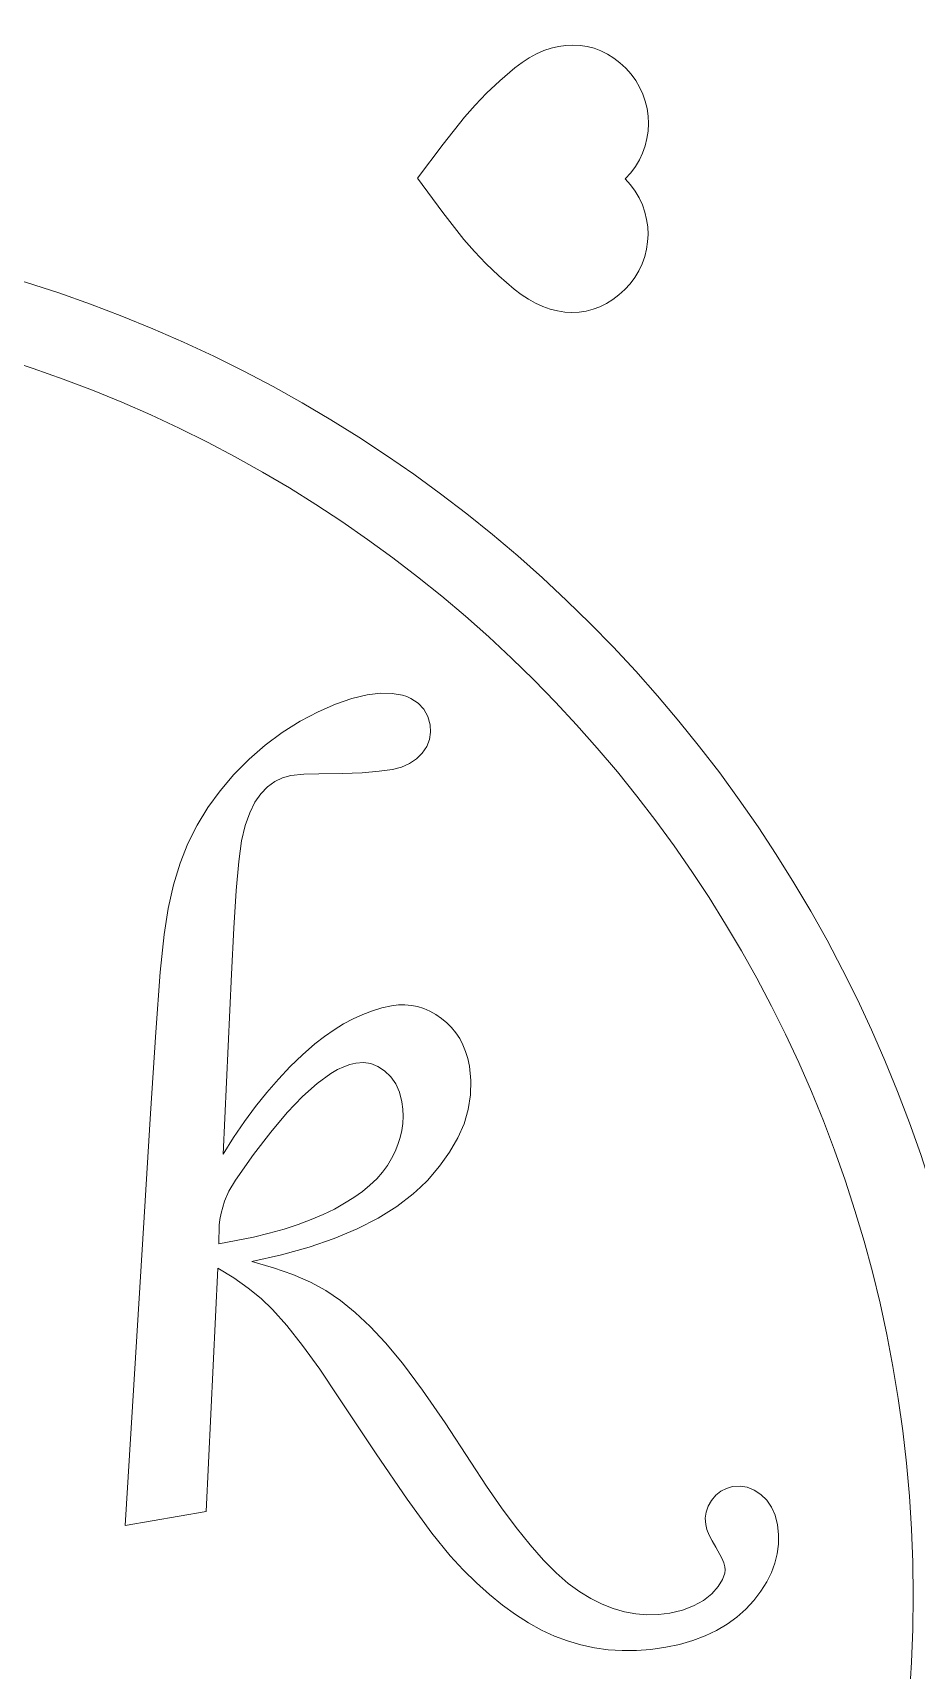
# Model space of a CAD drawing. Header units: millimetres. Extents: x -178 to 178, y -197 to 165.
# Drawn here: x 110.36 to 135.15, y 65.88 to 111.84 of the extents above; entities that cross this region are included whole.
import ezdxf

# ---------------------------------------------------------------- set-up
doc = ezdxf.new("R2010")
doc.units = ezdxf.units.MM
doc.header["$MEASUREMENT"] = 0
doc.layers.add('Calque_par_d_faut', color=7, linetype='Continuous')

msp = doc.modelspace()

# ---------------------------------------------------------------- linework, layer by layer
at = {"layer": 'Calque_par_d_faut', "color": 1, "lineweight": 9}
msp.add_open_spline([(-173.1455, 165.4772), (-174.4725, 165.4763), (-175.7447, 164.9484), (-176.6824, 164.0095), (-176.6824, 164.0095), (-177.6201, 163.0707), (-178.1464, 161.8041), (-178.1455, 160.4772), (-178.1455, 160.4772), (-178.1455, 160.4772), (-178.1455, -24.5228), (-178.1455, -24.5228), (-178.1455, -24.5228), (-178.1447, -25.8498), (-177.6168, -27.122), (-176.6779, -28.0597), (-176.6779, -28.0597), (-175.7391, -28.9974), (-174.4725, -29.5237), (-173.1455, -29.5228), (-173.1455, -29.5228), (-173.1455, -29.5228), (172.4975, -29.5228), (172.4975, -29.5228), (172.4975, -29.5228), (173.8245, -29.522), (175.0967, -28.9941), (176.0344, -28.0552), (176.0344, -28.0552), (176.9721, -27.1163), (177.4984, -25.8498), (177.4975, -24.5228), (177.4975, -24.5228), (177.4975, -24.5228), (177.4975, 71.9694), (177.4975, 71.9694), (177.4975, 71.9694), (177.4975, 71.9694), (177.4975, 79.9694), (177.4975, 79.9694), (177.4975, 79.9694), (177.4975, 79.9694), (177.4975, 160.4772), (177.4975, 160.4772), (177.4975, 160.4772), (177.4967, 161.8041), (176.9688, 163.0763), (176.0299, 164.014), (176.0299, 164.014), (175.0911, 164.9517), (173.8245, 165.478), (172.4975, 165.4772), (172.4975, 165.4772), (172.4975, 165.4772), (-173.1455, 165.4772), (-173.1455, 165.4772), (-173.1455, 165.4772), (-173.1455, 165.4772), (-173.1455, 165.4772), (-173.1455, 165.4772)], degree=3, knots=[0, 0, 0, 0, 0.0625, 0.0625, 0.0625, 0.0625, 0.125, 0.125, 0.125, 0.125, 0.1875, 0.1875, 0.1875, 0.1875, 0.25, 0.25, 0.25, 0.25, 0.3125, 0.3125, 0.3125, 0.3125, 0.375, 0.375, 0.375, 0.375, 0.4375, 0.4375, 0.4375, 0.4375, 0.5, 0.5, 0.5, 0.5, 0.5625, 0.5625, 0.5625, 0.5625, 0.625, 0.625, 0.625, 0.625, 0.6875, 0.6875, 0.6875, 0.6875, 0.75, 0.75, 0.75, 0.75, 0.8125, 0.8125, 0.8125, 0.8125, 0.875, 0.875, 0.875, 0.875, 1, 1, 1, 1], dxfattribs=at)
at = {"layer": 'Calque_par_d_faut', "color": 150, "lineweight": 9}
for points, knots in [([(159.0166, 157.1652), (159.8117, 157.1657), (160.5745, 156.8503), (161.1371, 156.2884), (161.1371, 156.2884), (161.6997, 155.7265), (162.0161, 154.9604), (162.0166, 154.1652), (162.0166, 154.1652), (162.0166, 154.1652), (162.0166, -18.2109), (162.0166, -18.2109), (162.0166, -18.2109), (162.0171, -19.006), (161.7017, -19.7688), (161.1398, -20.3314), (161.1398, -20.3314), (160.5779, -20.894), (159.8117, -21.2104), (159.0166, -21.2109), (159.0166, -21.2109), (159.0166, -21.2109), (38.413, -21.2109), (38.413, -21.2109), (38.413, -21.2109), (37.6179, -21.2114), (36.8551, -20.896), (36.2925, -20.3341), (36.2925, -20.3341), (35.7299, -19.7722), (35.4135, -19.006), (35.413, -18.2109), (35.413, -18.2109), (35.413, -18.2109), (35.413, 154.1652), (35.413, 154.1652), (35.413, 154.1652), (35.4125, 154.9604), (35.7279, 155.7231), (36.2898, 156.2857), (36.2898, 156.2857), (36.8517, 156.8484), (37.6179, 157.1647), (38.413, 157.1652), (38.413, 157.1652), (38.413, 157.1652), (159.0166, 157.1652), (159.0166, 157.1652), (159.0166, 157.1652), (159.0166, 157.1652), (159.0166, 157.1652), (159.0166, 157.1652)], [0, 0, 0, 0, 0.0714286, 0.0714286, 0.0714286, 0.0714286, 0.1428571, 0.1428571, 0.1428571, 0.1428571, 0.2142857, 0.2142857, 0.2142857, 0.2142857, 0.2857143, 0.2857143, 0.2857143, 0.2857143, 0.3571429, 0.3571429, 0.3571429, 0.3571429, 0.4285714, 0.4285714, 0.4285714, 0.4285714, 0.5, 0.5, 0.5, 0.5, 0.5714286, 0.5714286, 0.5714286, 0.5714286, 0.6428571, 0.6428571, 0.6428571, 0.6428571, 0.7142857, 0.7142857, 0.7142857, 0.7142857, 0.7857143, 0.7857143, 0.7857143, 0.7857143, 0.8571429, 0.8571429, 0.8571429, 0.8571429, 1, 1, 1, 1]), ([(126.988, 107.7392), (126.988, 107.7392), (127.1382, 107.5717), (127.1382, 107.5717), (127.1382, 107.5717), (127.1382, 107.5717), (127.2683, 107.3934), (127.2683, 107.3934), (127.2683, 107.3934), (127.2683, 107.3934), (127.3783, 107.2058), (127.3783, 107.2058), (127.3783, 107.2058), (127.3783, 107.2058), (127.4681, 107.0104), (127.4681, 107.0104), (127.4681, 107.0104), (127.4681, 107.0104), (127.5378, 106.8089), (127.5378, 106.8089), (127.5378, 106.8089), (127.5378, 106.8089), (127.5873, 106.6027), (127.5873, 106.6027), (127.5873, 106.6027), (127.5873, 106.6027), (127.6167, 106.3935), (127.6167, 106.3935), (127.6167, 106.3935), (127.6167, 106.3935), (127.626, 106.1828), (127.626, 106.1828), (127.626, 106.1828), (127.626, 106.1828), (127.6152, 105.9722), (127.6152, 105.9722), (127.6152, 105.9722), (127.6152, 105.9722), (127.5842, 105.7632), (127.5842, 105.7632), (127.5842, 105.7632), (127.5842, 105.7632), (127.5332, 105.5574), (127.5332, 105.5574), (127.5332, 105.5574), (127.5332, 105.5574), (127.462, 105.3564), (127.462, 105.3564), (127.462, 105.3564), (127.462, 105.3564), (127.3708, 105.1617), (127.3708, 105.1617), (127.3708, 105.1617), (127.3708, 105.1617), (127.2595, 104.9749), (127.2595, 104.9749), (127.2595, 104.9749), (127.2595, 104.9749), (127.1281, 104.7975), (127.1281, 104.7975), (127.1281, 104.7975), (127.1281, 104.7975), (126.9766, 104.6311), (126.9766, 104.6311), (126.9766, 104.6311), (126.9766, 104.6311), (126.8113, 104.4809), (126.8113, 104.4809), (126.8113, 104.4809), (126.8113, 104.4809), (126.6388, 104.3507), (126.6388, 104.3507), (126.6388, 104.3507), (126.6388, 104.3507), (126.4598, 104.2407), (126.4598, 104.2407), (126.4598, 104.2407), (126.4598, 104.2407), (126.2751, 104.1509), (126.2751, 104.1509), (126.2751, 104.1509), (126.2751, 104.1509), (126.0854, 104.0812), (126.0854, 104.0812), (126.0854, 104.0812), (126.0854, 104.0812), (125.8913, 104.0316), (125.8913, 104.0316), (125.8913, 104.0316), (125.8913, 104.0316), (125.6936, 104.0022), (125.6936, 104.0022), (125.6936, 104.0022), (125.6936, 104.0022), (125.493, 103.9928), (125.493, 103.9928), (125.493, 103.9928), (125.493, 103.9928), (125.2902, 104.0036), (125.2902, 104.0036), (125.2902, 104.0036), (125.2902, 104.0036), (125.086, 104.0346), (125.086, 104.0346), (125.086, 104.0346), (125.086, 104.0346), (124.8809, 104.0856), (124.8809, 104.0856), (124.8809, 104.0856), (124.8809, 104.0856), (124.6757, 104.1568), (124.6757, 104.1568), (124.6757, 104.1568), (124.6757, 104.1568), (124.4712, 104.248), (124.4712, 104.248), (124.4712, 104.248), (124.4712, 104.248), (124.268, 104.3594), (124.268, 104.3594), (124.268, 104.3594), (124.268, 104.3594), (124.0669, 104.4909), (124.0669, 104.4909), (124.0669, 104.4909), (124.0669, 104.4909), (123.8685, 104.6425), (123.8685, 104.6425), (123.8685, 104.6425), (123.8685, 104.6425), (123.4444, 105.015), (123.4444, 105.015), (123.4444, 105.015), (123.4444, 105.015), (123.0802, 105.3621), (123.0802, 105.3621), (123.0802, 105.3621), (123.0802, 105.3621), (122.7581, 105.6989), (122.7581, 105.6989), (122.7581, 105.6989), (122.7581, 105.6989), (122.4604, 106.0408), (122.4604, 106.0408), (122.4604, 106.0408), (122.4604, 106.0408), (121.8677, 106.7999), (121.8677, 106.7999), (121.8677, 106.7999), (121.8677, 106.7999), (121.1603, 107.7605), (121.1603, 107.7605), (121.1603, 107.7605), (121.1603, 107.7605), (121.8747, 108.716), (121.8747, 108.716), (121.8747, 108.716), (121.8747, 108.716), (122.473, 109.4707), (122.473, 109.4707), (122.473, 109.4707), (122.473, 109.4707), (122.7731, 109.8104), (122.7731, 109.8104), (122.7731, 109.8104), (122.7731, 109.8104), (123.0977, 110.1449), (123.0977, 110.1449), (123.0977, 110.1449), (123.0977, 110.1449), (123.4644, 110.4893), (123.4644, 110.4893), (123.4644, 110.4893), (123.4644, 110.4893), (123.8913, 110.8587), (123.8913, 110.8587), (123.8913, 110.8587), (123.8913, 110.8587), (124.0907, 111.0088), (124.0907, 111.0088), (124.0907, 111.0088), (124.0907, 111.0088), (124.2928, 111.1388), (124.2928, 111.1388), (124.2928, 111.1388), (124.2928, 111.1388), (124.4968, 111.2487), (124.4968, 111.2487), (124.4968, 111.2487), (124.4968, 111.2487), (124.702, 111.3385), (124.702, 111.3385), (124.702, 111.3385), (124.702, 111.3385), (124.9077, 111.4081), (124.9077, 111.4081), (124.9077, 111.4081), (124.9077, 111.4081), (125.1131, 111.4577), (125.1131, 111.4577), (125.1131, 111.4577), (125.1131, 111.4577), (125.3176, 111.4871), (125.3176, 111.4871), (125.3176, 111.4871), (125.3176, 111.4871), (125.5205, 111.4964), (125.5205, 111.4964), (125.5205, 111.4964), (125.5205, 111.4964), (125.721, 111.4856), (125.721, 111.4856), (125.721, 111.4856), (125.721, 111.4856), (125.9185, 111.4547), (125.9185, 111.4547), (125.9185, 111.4547), (125.9185, 111.4547), (126.1122, 111.4037), (126.1122, 111.4037), (126.1122, 111.4037), (126.1122, 111.4037), (126.3014, 111.3326), (126.3014, 111.3326), (126.3014, 111.3326), (126.3014, 111.3326), (126.4854, 111.2414), (126.4854, 111.2414), (126.4854, 111.2414), (126.4854, 111.2414), (126.6636, 111.1301), (126.6636, 111.1301), (126.6636, 111.1301), (126.6636, 111.1301), (126.8351, 110.9988), (126.8351, 110.9988), (126.8351, 110.9988), (126.8351, 110.9988), (126.9993, 110.8473), (126.9993, 110.8473), (126.9993, 110.8473), (126.9993, 110.8473), (127.1496, 110.6798), (127.1496, 110.6798), (127.1496, 110.6798), (127.1496, 110.6798), (127.2797, 110.5015), (127.2797, 110.5015), (127.2797, 110.5015), (127.2797, 110.5015), (127.3897, 110.3139), (127.3897, 110.3139), (127.3897, 110.3139), (127.3897, 110.3139), (127.4795, 110.1185), (127.4795, 110.1185), (127.4795, 110.1185), (127.4795, 110.1185), (127.5491, 109.9169), (127.5491, 109.9169), (127.5491, 109.9169), (127.5491, 109.9169), (127.5987, 109.7108), (127.5987, 109.7108), (127.5987, 109.7108), (127.5987, 109.7108), (127.6281, 109.5016), (127.6281, 109.5016), (127.6281, 109.5016), (127.6281, 109.5016), (127.6374, 109.2909), (127.6374, 109.2909), (127.6374, 109.2909), (127.6374, 109.2909), (127.6265, 109.0803), (127.6265, 109.0803), (127.6265, 109.0803), (127.6265, 109.0803), (127.5956, 108.8713), (127.5956, 108.8713), (127.5956, 108.8713), (127.5956, 108.8713), (127.5445, 108.6655), (127.5445, 108.6655), (127.5445, 108.6655), (127.5445, 108.6655), (127.4734, 108.4645), (127.4734, 108.4645), (127.4734, 108.4645), (127.4734, 108.4645), (127.3822, 108.2698), (127.3822, 108.2698), (127.3822, 108.2698), (127.3822, 108.2698), (127.2708, 108.0829), (127.2708, 108.0829), (127.2708, 108.0829), (127.2708, 108.0829), (127.1394, 107.9056), (127.1394, 107.9056), (127.1394, 107.9056), (127.1394, 107.9056), (126.988, 107.7392), (126.988, 107.7392), (126.988, 107.7392), (126.988, 107.7392), (126.988, 107.7392), (126.988, 107.7392)], [0, 0, 0, 0, 0.0128205, 0.0128205, 0.0128205, 0.0128205, 0.025641, 0.025641, 0.025641, 0.025641, 0.0384615, 0.0384615, 0.0384615, 0.0384615, 0.0512821, 0.0512821, 0.0512821, 0.0512821, 0.0641026, 0.0641026, 0.0641026, 0.0641026, 0.0769231, 0.0769231, 0.0769231, 0.0769231, 0.0897436, 0.0897436, 0.0897436, 0.0897436, 0.1025641, 0.1025641, 0.1025641, 0.1025641, 0.1153846, 0.1153846, 0.1153846, 0.1153846, 0.1282051, 0.1282051, 0.1282051, 0.1282051, 0.1410256, 0.1410256, 0.1410256, 0.1410256, 0.1538462, 0.1538462, 0.1538462, 0.1538462, 0.1666667, 0.1666667, 0.1666667, 0.1666667, 0.1794872, 0.1794872, 0.1794872, 0.1794872, 0.1923077, 0.1923077, 0.1923077, 0.1923077, 0.2051282, 0.2051282, 0.2051282, 0.2051282, 0.2179487, 0.2179487, 0.2179487, 0.2179487, 0.2307692, 0.2307692, 0.2307692, 0.2307692, 0.2435897, 0.2435897, 0.2435897, 0.2435897, 0.2564103, 0.2564103, 0.2564103, 0.2564103, 0.2692308, 0.2692308, 0.2692308, 0.2692308, 0.2820513, 0.2820513, 0.2820513, 0.2820513, 0.2948718, 0.2948718, 0.2948718, 0.2948718, 0.3076923, 0.3076923, 0.3076923, 0.3076923, 0.3205128, 0.3205128, 0.3205128, 0.3205128, 0.3333333, 0.3333333, 0.3333333, 0.3333333, 0.3461538, 0.3461538, 0.3461538, 0.3461538, 0.3589744, 0.3589744, 0.3589744, 0.3589744, 0.3717949, 0.3717949, 0.3717949, 0.3717949, 0.3846154, 0.3846154, 0.3846154, 0.3846154, 0.3974359, 0.3974359, 0.3974359, 0.3974359, 0.4102564, 0.4102564, 0.4102564, 0.4102564, 0.4230769, 0.4230769, 0.4230769, 0.4230769, 0.4358974, 0.4358974, 0.4358974, 0.4358974, 0.4487179, 0.4487179, 0.4487179, 0.4487179, 0.4615385, 0.4615385, 0.4615385, 0.4615385, 0.474359, 0.474359, 0.474359, 0.474359, 0.4871795, 0.4871795, 0.4871795, 0.4871795, 0.5, 0.5, 0.5, 0.5, 0.5128205, 0.5128205, 0.5128205, 0.5128205, 0.525641, 0.525641, 0.525641, 0.525641, 0.5384615, 0.5384615, 0.5384615, 0.5384615, 0.5512821, 0.5512821, 0.5512821, 0.5512821, 0.5641026, 0.5641026, 0.5641026, 0.5641026, 0.5769231, 0.5769231, 0.5769231, 0.5769231, 0.5897436, 0.5897436, 0.5897436, 0.5897436, 0.6025641, 0.6025641, 0.6025641, 0.6025641, 0.6153846, 0.6153846, 0.6153846, 0.6153846, 0.6282051, 0.6282051, 0.6282051, 0.6282051, 0.6410256, 0.6410256, 0.6410256, 0.6410256, 0.6538462, 0.6538462, 0.6538462, 0.6538462, 0.6666667, 0.6666667, 0.6666667, 0.6666667, 0.6794872, 0.6794872, 0.6794872, 0.6794872, 0.6923077, 0.6923077, 0.6923077, 0.6923077, 0.7051282, 0.7051282, 0.7051282, 0.7051282, 0.7179487, 0.7179487, 0.7179487, 0.7179487, 0.7307692, 0.7307692, 0.7307692, 0.7307692, 0.7435897, 0.7435897, 0.7435897, 0.7435897, 0.7564103, 0.7564103, 0.7564103, 0.7564103, 0.7692308, 0.7692308, 0.7692308, 0.7692308, 0.7820513, 0.7820513, 0.7820513, 0.7820513, 0.7948718, 0.7948718, 0.7948718, 0.7948718, 0.8076923, 0.8076923, 0.8076923, 0.8076923, 0.8205128, 0.8205128, 0.8205128, 0.8205128, 0.8333333, 0.8333333, 0.8333333, 0.8333333, 0.8461538, 0.8461538, 0.8461538, 0.8461538, 0.8589744, 0.8589744, 0.8589744, 0.8589744, 0.8717949, 0.8717949, 0.8717949, 0.8717949, 0.8846154, 0.8846154, 0.8846154, 0.8846154, 0.8974359, 0.8974359, 0.8974359, 0.8974359, 0.9102564, 0.9102564, 0.9102564, 0.9102564, 0.9230769, 0.9230769, 0.9230769, 0.9230769, 0.9358974, 0.9358974, 0.9358974, 0.9358974, 0.9487179, 0.9487179, 0.9487179, 0.9487179, 0.9615385, 0.9615385, 0.9615385, 0.9615385, 0.974359, 0.974359, 0.974359, 0.974359, 1, 1, 1, 1]), ([(137.3051, 67.9772), (137.3051, 89.29), (120.0277, 106.5674), (98.715, 106.5674), (98.715, 106.5674), (77.4022, 106.5674), (60.1247, 89.2901), (60.1247, 67.9773), (60.1247, 67.9773), (60.1246, 46.6645), (77.402, 29.387), (98.7148, 29.3869), (98.7148, 29.3869), (120.0275, 29.3868), (137.305, 46.6642), (137.3051, 67.977), (137.3051, 67.9771), (137.3051, 67.9771), (137.3051, 67.9772)], [0, 0, 0, 0, 0.2, 0.2, 0.2, 0.2, 0.4, 0.4, 0.4, 0.4, 0.6, 0.6, 0.6, 0.6, 1, 1, 1, 1.0002, 1.0002, 1.0002, 1.0002]), ([(135.0663, 67.9772), (135.0663, 88.0535), (118.7912, 104.3286), (98.7149, 104.3286), (98.7149, 104.3286), (78.6385, 104.3287), (62.3634, 88.0536), (62.3634, 67.9773), (62.3634, 67.9773), (62.3633, 47.9009), (78.6383, 31.6258), (98.7147, 31.6257), (98.7147, 31.6257), (118.791, 31.6256), (135.0662, 47.9006), (135.0663, 67.977), (135.0663, 67.9771), (135.0663, 67.9771), (135.0663, 67.9772)], [0, 0, 0, 0, 0.2, 0.2, 0.2, 0.2, 0.4, 0.4, 0.4, 0.4, 0.6, 0.6, 0.6, 0.6, 1, 1, 1, 1.0002, 1.0002, 1.0002, 1.0002]), ([(115.2287, 70.3417), (115.2287, 70.3417), (112.9581, 69.9426), (112.9581, 69.9426), (112.9581, 69.9426), (112.9581, 69.9426), (113.4947, 78.5989), (113.4947, 78.5989), (113.4947, 78.5989), (113.4947, 78.5989), (113.6654, 81.5048), (113.6654, 81.5048), (113.6654, 81.5048), (113.6654, 81.5048), (113.8145, 83.7962), (113.8145, 83.7962), (113.8145, 83.7962), (113.8145, 83.7962), (113.942, 85.473), (113.942, 85.473), (113.942, 85.473), (113.942, 85.473), (114.0479, 86.5354), (114.0479, 86.5354), (114.0479, 86.5354), (114.0479, 86.5354), (114.1666, 87.2622), (114.1666, 87.2622), (114.1666, 87.2622), (114.1666, 87.2622), (114.3173, 87.9299), (114.3173, 87.9299), (114.3173, 87.9299), (114.3173, 87.9299), (114.5, 88.5383), (114.5, 88.5383), (114.5, 88.5383), (114.5, 88.5383), (114.7148, 89.0876), (114.7148, 89.0876), (114.7148, 89.0876), (114.7148, 89.0876), (114.9743, 89.5996), (114.9743, 89.5996), (114.9743, 89.5996), (114.9743, 89.5996), (115.2763, 90.0936), (115.2763, 90.0936), (115.2763, 90.0936), (115.2763, 90.0936), (115.6208, 90.5694), (115.6208, 90.5694), (115.6208, 90.5694), (115.6208, 90.5694), (116.0077, 91.0272), (116.0077, 91.0272), (116.0077, 91.0272), (116.0077, 91.0272), (116.4357, 91.4579), (116.4357, 91.4579), (116.4357, 91.4579), (116.4357, 91.4579), (116.8882, 91.8497), (116.8882, 91.8497), (116.8882, 91.8497), (116.8882, 91.8497), (117.3653, 92.2025), (117.3653, 92.2025), (117.3653, 92.2025), (117.3653, 92.2025), (117.8668, 92.5165), (117.8668, 92.5165), (117.8668, 92.5165), (117.8668, 92.5165), (118.3754, 92.7846), (118.3754, 92.7846), (118.3754, 92.7846), (118.3754, 92.7846), (118.8585, 92.9971), (118.8585, 92.9971), (118.8585, 92.9971), (118.8585, 92.9971), (119.3159, 93.1541), (119.3159, 93.1541), (119.3159, 93.1541), (119.3159, 93.1541), (119.7478, 93.2556), (119.7478, 93.2556), (119.7478, 93.2556), (119.7478, 93.2556), (120.1216, 93.3016), (120.1216, 93.3016), (120.1216, 93.3016), (120.1216, 93.3016), (120.4508, 93.3006), (120.4508, 93.3006), (120.4508, 93.3006), (120.4508, 93.3006), (120.7351, 93.2523), (120.7351, 93.2523), (120.7351, 93.2523), (120.7351, 93.2523), (120.8605, 93.2106), (120.8605, 93.2106), (120.8605, 93.2106), (120.8605, 93.2106), (120.9748, 93.157), (120.9748, 93.157), (120.9748, 93.157), (120.9748, 93.157), (121.1771, 93.0227), (121.1771, 93.0227), (121.1771, 93.0227), (121.1771, 93.0227), (121.3342, 92.8549), (121.3342, 92.8549), (121.3342, 92.8549), (121.3342, 92.8549), (121.4462, 92.6537), (121.4462, 92.6537), (121.4462, 92.6537), (121.4462, 92.6537), (121.5129, 92.419), (121.5129, 92.419), (121.5129, 92.419), (121.5129, 92.419), (121.5272, 92.2094), (121.5272, 92.2094), (121.5272, 92.2094), (121.5272, 92.2094), (121.495, 92.0073), (121.495, 92.0073), (121.495, 92.0073), (121.495, 92.0073), (121.4162, 91.8128), (121.4162, 91.8128), (121.4162, 91.8128), (121.4162, 91.8128), (121.291, 91.6259), (121.291, 91.6259), (121.291, 91.6259), (121.291, 91.6259), (121.1278, 91.4597), (121.1278, 91.4597), (121.1278, 91.4597), (121.1278, 91.4597), (120.935, 91.3277), (120.935, 91.3277), (120.935, 91.3277), (120.935, 91.3277), (120.7126, 91.2297), (120.7126, 91.2297), (120.7126, 91.2297), (120.7126, 91.2297), (120.4607, 91.1657), (120.4607, 91.1657), (120.4607, 91.1657), (120.4607, 91.1657), (120.0801, 91.1136), (120.0801, 91.1136), (120.0801, 91.1136), (120.0801, 91.1136), (119.6087, 91.0749), (119.6087, 91.0749), (119.6087, 91.0749), (119.6087, 91.0749), (119.0466, 91.0498), (119.0466, 91.0498), (119.0466, 91.0498), (119.0466, 91.0498), (118.3937, 91.0381), (118.3937, 91.0381), (118.3937, 91.0381), (118.3937, 91.0381), (117.9664, 91.0337), (117.9664, 91.0337), (117.9664, 91.0337), (117.9664, 91.0337), (117.6004, 90.993), (117.6004, 90.993), (117.6004, 90.993), (117.6004, 90.993), (117.3709, 90.93), (117.3709, 90.93), (117.3709, 90.93), (117.3709, 90.93), (117.1548, 90.8243), (117.1548, 90.8243), (117.1548, 90.8243), (117.1548, 90.8243), (116.9522, 90.6758), (116.9522, 90.6758), (116.9522, 90.6758), (116.9522, 90.6758), (116.7629, 90.4844), (116.7629, 90.4844), (116.7629, 90.4844), (116.7629, 90.4844), (116.5971, 90.2491), (116.5971, 90.2491), (116.5971, 90.2491), (116.5971, 90.2491), (116.4522, 89.9507), (116.4522, 89.9507), (116.4522, 89.9507), (116.4522, 89.9507), (116.3282, 89.5892), (116.3282, 89.5892), (116.3282, 89.5892), (116.3282, 89.5892), (116.2251, 89.1645), (116.2251, 89.1645), (116.2251, 89.1645), (116.2251, 89.1645), (116.1445, 88.5838), (116.1445, 88.5838), (116.1445, 88.5838), (116.1445, 88.5838), (116.0702, 87.7666), (116.0702, 87.7666), (116.0702, 87.7666), (116.0702, 87.7666), (116.0021, 86.7129), (116.0021, 86.7129), (116.0021, 86.7129), (116.0021, 86.7129), (115.9402, 85.4226), (115.9402, 85.4226), (115.9402, 85.4226), (115.9402, 85.4226), (115.7061, 80.3715), (115.7061, 80.3715), (115.7061, 80.3715), (115.7061, 80.3715), (115.9997, 80.8384), (115.9997, 80.8384), (115.9997, 80.8384), (115.9997, 80.8384), (116.3016, 81.2824), (116.3016, 81.2824), (116.3016, 81.2824), (116.3016, 81.2824), (116.6116, 81.7033), (116.6116, 81.7033), (116.6116, 81.7033), (116.6116, 81.7033), (116.9296, 82.1012), (116.9296, 82.1012), (116.9296, 82.1012), (116.9296, 82.1012), (117.2555, 82.4761), (117.2555, 82.4761), (117.2555, 82.4761), (117.2555, 82.4761), (117.5893, 82.8277), (117.5893, 82.8277), (117.5893, 82.8277), (117.5893, 82.8277), (117.9308, 83.1563), (117.9308, 83.1563), (117.9308, 83.1563), (117.9308, 83.1563), (118.28, 83.4616), (118.28, 83.4616), (118.28, 83.4616), (118.28, 83.4616), (118.5478, 83.6707), (118.5478, 83.6707), (118.5478, 83.6707), (118.5478, 83.6707), (118.8161, 83.8583), (118.8161, 83.8583), (118.8161, 83.8583), (118.8161, 83.8583), (119.0846, 84.0243), (119.0846, 84.0243), (119.0846, 84.0243), (119.0846, 84.0243), (119.3536, 84.1688), (119.3536, 84.1688), (119.3536, 84.1688), (119.3536, 84.1688), (119.6228, 84.2917), (119.6228, 84.2917), (119.6228, 84.2917), (119.6228, 84.2917), (119.8925, 84.3931), (119.8925, 84.3931), (119.8925, 84.3931), (119.8925, 84.3931), (120.1624, 84.4729), (120.1624, 84.4729), (120.1624, 84.4729), (120.1624, 84.4729), (120.4328, 84.5312), (120.4328, 84.5312), (120.4328, 84.5312), (120.4328, 84.5312), (120.6213, 84.555), (120.6213, 84.555), (120.6213, 84.555), (120.6213, 84.555), (120.8058, 84.5595), (120.8058, 84.5595), (120.8058, 84.5595), (120.8058, 84.5595), (120.9864, 84.5446), (120.9864, 84.5446), (120.9864, 84.5446), (120.9864, 84.5446), (121.163, 84.5103), (121.163, 84.5103), (121.163, 84.5103), (121.163, 84.5103), (121.3357, 84.4567), (121.3357, 84.4567), (121.3357, 84.4567), (121.3357, 84.4567), (121.5044, 84.3838), (121.5044, 84.3838), (121.5044, 84.3838), (121.5044, 84.3838), (121.6691, 84.2915), (121.6691, 84.2915), (121.6691, 84.2915), (121.6691, 84.2915), (121.8299, 84.1798), (121.8299, 84.1798), (121.8299, 84.1798), (121.8299, 84.1798), (121.9805, 84.0561), (121.9805, 84.0561), (121.9805, 84.0561), (121.9805, 84.0561), (122.1161, 83.9198), (122.1161, 83.9198), (122.1161, 83.9198), (122.1161, 83.9198), (122.2368, 83.7712), (122.2368, 83.7712), (122.2368, 83.7712), (122.2368, 83.7712), (122.3424, 83.6101), (122.3424, 83.6101), (122.3424, 83.6101), (122.3424, 83.6101), (122.433, 83.4365), (122.433, 83.4365), (122.433, 83.4365), (122.433, 83.4365), (122.5087, 83.2505), (122.5087, 83.2505), (122.5087, 83.2505), (122.5087, 83.2505), (122.5693, 83.052), (122.5693, 83.052), (122.5693, 83.052), (122.5693, 83.052), (122.615, 82.8411), (122.615, 82.8411), (122.615, 82.8411), (122.615, 82.8411), (122.6593, 82.4342), (122.6593, 82.4342), (122.6593, 82.4342), (122.6593, 82.4342), (122.6487, 82.0291), (122.6487, 82.0291), (122.6487, 82.0291), (122.6487, 82.0291), (122.5834, 81.6256), (122.5834, 81.6256), (122.5834, 81.6256), (122.5834, 81.6256), (122.4633, 81.2238), (122.4633, 81.2238), (122.4633, 81.2238), (122.4633, 81.2238), (122.2884, 80.8236), (122.2884, 80.8236), (122.2884, 80.8236), (122.2884, 80.8236), (122.0587, 80.4251), (122.0587, 80.4251), (122.0587, 80.4251), (122.0587, 80.4251), (121.7743, 80.0282), (121.7743, 80.0282), (121.7743, 80.0282), (121.7743, 80.0282), (121.435, 79.6331), (121.435, 79.6331), (121.435, 79.6331), (121.435, 79.6331), (121.2439, 79.4393), (121.2439, 79.4393), (121.2439, 79.4393), (121.2439, 79.4393), (121.0372, 79.2524), (121.0372, 79.2524), (121.0372, 79.2524), (121.0372, 79.2524), (120.5772, 78.8991), (120.5772, 78.8991), (120.5772, 78.8991), (120.5772, 78.8991), (120.055, 78.5731), (120.055, 78.5731), (120.055, 78.5731), (120.055, 78.5731), (119.4705, 78.2745), (119.4705, 78.2745), (119.4705, 78.2745), (119.4705, 78.2745), (118.8237, 78.0032), (118.8237, 78.0032), (118.8237, 78.0032), (118.8237, 78.0032), (118.1147, 77.7593), (118.1147, 77.7593), (118.1147, 77.7593), (118.1147, 77.7593), (117.3435, 77.5428), (117.3435, 77.5428), (117.3435, 77.5428), (117.3435, 77.5428), (116.51, 77.3536), (116.51, 77.3536), (116.51, 77.3536), (116.51, 77.3536), (117.1149, 77.1801), (117.1149, 77.1801), (117.1149, 77.1801), (117.1149, 77.1801), (117.6624, 76.9866), (117.6624, 76.9866), (117.6624, 76.9866), (117.6624, 76.9866), (118.1525, 76.7733), (118.1525, 76.7733), (118.1525, 76.7733), (118.1525, 76.7733), (118.5853, 76.5401), (118.5853, 76.5401), (118.5853, 76.5401), (118.5853, 76.5401), (118.9938, 76.2604), (118.9938, 76.2604), (118.9938, 76.2604), (118.9938, 76.2604), (119.4085, 75.9228), (119.4085, 75.9228), (119.4085, 75.9228), (119.4085, 75.9228), (119.8295, 75.5275), (119.8295, 75.5275), (119.8295, 75.5275), (119.8295, 75.5275), (120.2568, 75.0743), (120.2568, 75.0743), (120.2568, 75.0743), (120.2568, 75.0743), (120.7359, 74.4987), (120.7359, 74.4987), (120.7359, 74.4987), (120.7359, 74.4987), (121.2949, 73.7486), (121.2949, 73.7486), (121.2949, 73.7486), (121.2949, 73.7486), (121.9336, 72.824), (121.9336, 72.824), (121.9336, 72.824), (121.9336, 72.824), (122.6521, 71.7249), (122.6521, 71.7249), (122.6521, 71.7249), (122.6521, 71.7249), (123.0937, 71.0499), (123.0937, 71.0499), (123.0937, 71.0499), (123.0937, 71.0499), (123.5185, 70.4378), (123.5185, 70.4378), (123.5185, 70.4378), (123.5185, 70.4378), (123.9263, 69.8884), (123.9263, 69.8884), (123.9263, 69.8884), (123.9263, 69.8884), (124.3172, 69.4019), (124.3172, 69.4019), (124.3172, 69.4019), (124.3172, 69.4019), (124.6911, 68.9781), (124.6911, 68.9781), (124.6911, 68.9781), (124.6911, 68.9781), (125.0481, 68.6172), (125.0481, 68.6172), (125.0481, 68.6172), (125.0481, 68.6172), (125.3882, 68.3191), (125.3882, 68.3191), (125.3882, 68.3191), (125.3882, 68.3191), (125.7114, 68.0837), (125.7114, 68.0837), (125.7114, 68.0837), (125.7114, 68.0837), (126.0228, 67.8955), (126.0228, 67.8955), (126.0228, 67.8955), (126.0228, 67.8955), (126.3354, 67.7398), (126.3354, 67.7398), (126.3354, 67.7398), (126.3354, 67.7398), (126.6491, 67.6167), (126.6491, 67.6167), (126.6491, 67.6167), (126.6491, 67.6167), (126.964, 67.5263), (126.964, 67.5263), (126.964, 67.5263), (126.964, 67.5263), (127.28, 67.4684), (127.28, 67.4684), (127.28, 67.4684), (127.28, 67.4684), (127.5972, 67.4431), (127.5972, 67.4431), (127.5972, 67.4431), (127.5972, 67.4431), (127.9155, 67.4505), (127.9155, 67.4505), (127.9155, 67.4505), (127.9155, 67.4505), (128.235, 67.4904), (128.235, 67.4904), (128.235, 67.4904), (128.235, 67.4904), (128.5886, 67.5732), (128.5886, 67.5732), (128.5886, 67.5732), (128.5886, 67.5732), (128.9029, 67.6903), (128.9029, 67.6903), (128.9029, 67.6903), (128.9029, 67.6903), (129.1777, 67.8417), (129.1777, 67.8417), (129.1777, 67.8417), (129.1777, 67.8417), (129.4131, 68.0274), (129.4131, 68.0274), (129.4131, 68.0274), (129.4131, 68.0274), (129.597, 68.2325), (129.597, 68.2325), (129.597, 68.2325), (129.597, 68.2325), (129.7199, 68.4269), (129.7199, 68.4269), (129.7199, 68.4269), (129.7199, 68.4269), (129.7819, 68.6106), (129.7819, 68.6106), (129.7819, 68.6106), (129.7819, 68.6106), (129.79, 68.6985), (129.79, 68.6985), (129.79, 68.6985), (129.79, 68.6985), (129.7829, 68.7836), (129.7829, 68.7836), (129.7829, 68.7836), (129.7829, 68.7836), (129.753, 68.8981), (129.753, 68.8981), (129.753, 68.8981), (129.753, 68.8981), (129.7006, 69.0284), (129.7006, 69.0284), (129.7006, 69.0284), (129.7006, 69.0284), (129.5287, 69.3359), (129.5287, 69.3359), (129.5287, 69.3359), (129.5287, 69.3359), (129.4219, 69.5135), (129.4219, 69.5135), (129.4219, 69.5135), (129.4219, 69.5135), (129.3387, 69.6796), (129.3387, 69.6796), (129.3387, 69.6796), (129.3387, 69.6796), (129.2792, 69.8341), (129.2792, 69.8341), (129.2792, 69.8341), (129.2792, 69.8341), (129.2433, 69.977), (129.2433, 69.977), (129.2433, 69.977), (129.2433, 69.977), (129.2304, 70.1505), (129.2304, 70.1505), (129.2304, 70.1505), (129.2304, 70.1505), (129.2536, 70.3205), (129.2536, 70.3205), (129.2536, 70.3205), (129.2536, 70.3205), (129.3127, 70.487), (129.3127, 70.487), (129.3127, 70.487), (129.3127, 70.487), (129.4078, 70.65), (129.4078, 70.65), (129.4078, 70.65), (129.4078, 70.65), (129.5295, 70.7951), (129.5295, 70.7951), (129.5295, 70.7951), (129.5295, 70.7951), (129.6688, 70.908), (129.6688, 70.908), (129.6688, 70.908), (129.6688, 70.908), (129.8254, 70.9885), (129.8254, 70.9885), (129.8254, 70.9885), (129.8254, 70.9885), (129.9996, 71.0368), (129.9996, 71.0368), (129.9996, 71.0368), (129.9996, 71.0368), (130.2092, 71.0511), (130.2092, 71.0511), (130.2092, 71.0511), (130.2092, 71.0511), (130.4112, 71.0188), (130.4112, 71.0188), (130.4112, 71.0188), (130.4112, 71.0188), (130.6057, 70.9401), (130.6057, 70.9401), (130.6057, 70.9401), (130.6057, 70.9401), (130.7927, 70.8149), (130.7927, 70.8149), (130.7927, 70.8149), (130.7927, 70.8149), (130.958, 70.6564), (130.958, 70.6564), (130.958, 70.6564), (130.958, 70.6564), (131.0902, 70.4626), (131.0902, 70.4626), (131.0902, 70.4626), (131.0902, 70.4626), (131.1894, 70.2336), (131.1894, 70.2336), (131.1894, 70.2336), (131.1894, 70.2336), (131.2555, 69.9693), (131.2555, 69.9693), (131.2555, 69.9693), (131.2555, 69.9693), (131.2873, 69.6961), (131.2873, 69.6961), (131.2873, 69.6961), (131.2873, 69.6961), (131.2864, 69.4249), (131.2864, 69.4249), (131.2864, 69.4249), (131.2864, 69.4249), (131.2526, 69.1558), (131.2526, 69.1558), (131.2526, 69.1558), (131.2526, 69.1558), (131.1862, 68.8889), (131.1862, 68.8889), (131.1862, 68.8889), (131.1862, 68.8889), (131.0869, 68.624), (131.0869, 68.624), (131.0869, 68.624), (131.0869, 68.624), (130.9549, 68.3612), (130.9549, 68.3612), (130.9549, 68.3612), (130.9549, 68.3612), (130.7901, 68.1005), (130.7901, 68.1005), (130.7901, 68.1005), (130.7901, 68.1005), (130.5925, 67.8419), (130.5925, 67.8419), (130.5925, 67.8419), (130.5925, 67.8419), (130.3667, 67.596), (130.3667, 67.596), (130.3667, 67.596), (130.3667, 67.596), (130.1171, 67.3735), (130.1171, 67.3735), (130.1171, 67.3735), (130.1171, 67.3735), (129.8439, 67.1742), (129.8439, 67.1742), (129.8439, 67.1742), (129.8439, 67.1742), (129.5468, 66.9983), (129.5468, 66.9983), (129.5468, 66.9983), (129.5468, 66.9983), (129.2261, 66.8457), (129.2261, 66.8457), (129.2261, 66.8457), (129.2261, 66.8457), (128.8816, 66.7164), (128.8816, 66.7164), (128.8816, 66.7164), (128.8816, 66.7164), (128.5133, 66.6105), (128.5133, 66.6105), (128.5133, 66.6105), (128.5133, 66.6105), (128.1214, 66.5279), (128.1214, 66.5279), (128.1214, 66.5279), (128.1214, 66.5279), (127.7093, 66.4689), (127.7093, 66.4689), (127.7093, 66.4689), (127.7093, 66.4689), (127.3035, 66.4381), (127.3035, 66.4381), (127.3035, 66.4381), (127.3035, 66.4381), (126.9041, 66.4354), (126.9041, 66.4354), (126.9041, 66.4354), (126.9041, 66.4354), (126.5111, 66.4609), (126.5111, 66.4609), (126.5111, 66.4609), (126.5111, 66.4609), (126.1244, 66.5144), (126.1244, 66.5144), (126.1244, 66.5144), (126.1244, 66.5144), (125.744, 66.5961), (125.744, 66.5961), (125.744, 66.5961), (125.744, 66.5961), (125.37, 66.7058), (125.37, 66.7058), (125.37, 66.7058), (125.37, 66.7058), (125.0024, 66.8437), (125.0024, 66.8437), (125.0024, 66.8437), (125.0024, 66.8437), (124.6378, 67.0119), (124.6378, 67.0119), (124.6378, 67.0119), (124.6378, 67.0119), (124.2729, 67.2124), (124.2729, 67.2124), (124.2729, 67.2124), (124.2729, 67.2124), (123.9077, 67.4452), (123.9077, 67.4452), (123.9077, 67.4452), (123.9077, 67.4452), (123.5422, 67.7104), (123.5422, 67.7104), (123.5422, 67.7104), (123.5422, 67.7104), (123.1765, 68.0079), (123.1765, 68.0079), (123.1765, 68.0079), (123.1765, 68.0079), (122.8104, 68.3378), (122.8104, 68.3378), (122.8104, 68.3378), (122.8104, 68.3378), (122.4441, 68.7), (122.4441, 68.7), (122.4441, 68.7), (122.4441, 68.7), (122.0775, 69.0946), (122.0775, 69.0946), (122.0775, 69.0946), (122.0775, 69.0946), (121.5652, 69.7302), (121.5652, 69.7302), (121.5652, 69.7302), (121.5652, 69.7302), (120.871, 70.6853), (120.871, 70.6853), (120.871, 70.6853), (120.871, 70.6853), (119.9951, 71.96), (119.9951, 71.96), (119.9951, 71.96), (119.9951, 71.96), (118.9372, 73.5542), (118.9372, 73.5542), (118.9372, 73.5542), (118.9372, 73.5542), (118.4176, 74.3318), (118.4176, 74.3318), (118.4176, 74.3318), (118.4176, 74.3318), (117.9368, 75.0004), (117.9368, 75.0004), (117.9368, 75.0004), (117.9368, 75.0004), (117.4948, 75.56), (117.4948, 75.56), (117.4948, 75.56), (117.4948, 75.56), (117.0916, 76.0105), (117.0916, 76.0105), (117.0916, 76.0105), (117.0916, 76.0105), (116.7721, 76.3147), (116.7721, 76.3147), (116.7721, 76.3147), (116.7721, 76.3147), (116.4091, 76.6093), (116.4091, 76.6093), (116.4091, 76.6093), (116.4091, 76.6093), (116.0026, 76.8942), (116.0026, 76.8942), (116.0026, 76.8942), (116.0026, 76.8942), (115.5526, 77.1696), (115.5526, 77.1696), (115.5526, 77.1696), (115.5526, 77.1696), (115.2287, 70.3417), (115.2287, 70.3417), (115.2287, 70.3417), (115.2287, 70.3417), (115.2287, 70.3417), (115.2287, 70.3417)], [0, 0, 0, 0, 0.0046729, 0.0046729, 0.0046729, 0.0046729, 0.0093458, 0.0093458, 0.0093458, 0.0093458, 0.0140187, 0.0140187, 0.0140187, 0.0140187, 0.0186916, 0.0186916, 0.0186916, 0.0186916, 0.0233645, 0.0233645, 0.0233645, 0.0233645, 0.0280374, 0.0280374, 0.0280374, 0.0280374, 0.0327103, 0.0327103, 0.0327103, 0.0327103, 0.0373832, 0.0373832, 0.0373832, 0.0373832, 0.0420561, 0.0420561, 0.0420561, 0.0420561, 0.046729, 0.046729, 0.046729, 0.046729, 0.0514019, 0.0514019, 0.0514019, 0.0514019, 0.0560748, 0.0560748, 0.0560748, 0.0560748, 0.0607477, 0.0607477, 0.0607477, 0.0607477, 0.0654206, 0.0654206, 0.0654206, 0.0654206, 0.0700935, 0.0700935, 0.0700935, 0.0700935, 0.0747664, 0.0747664, 0.0747664, 0.0747664, 0.0794393, 0.0794393, 0.0794393, 0.0794393, 0.0841121, 0.0841121, 0.0841121, 0.0841121, 0.088785, 0.088785, 0.088785, 0.088785, 0.0934579, 0.0934579, 0.0934579, 0.0934579, 0.0981308, 0.0981308, 0.0981308, 0.0981308, 0.1028037, 0.1028037, 0.1028037, 0.1028037, 0.1074766, 0.1074766, 0.1074766, 0.1074766, 0.1121495, 0.1121495, 0.1121495, 0.1121495, 0.1168224, 0.1168224, 0.1168224, 0.1168224, 0.1214953, 0.1214953, 0.1214953, 0.1214953, 0.1261682, 0.1261682, 0.1261682, 0.1261682, 0.1308411, 0.1308411, 0.1308411, 0.1308411, 0.135514, 0.135514, 0.135514, 0.135514, 0.1401869, 0.1401869, 0.1401869, 0.1401869, 0.1448598, 0.1448598, 0.1448598, 0.1448598, 0.1495327, 0.1495327, 0.1495327, 0.1495327, 0.1542056, 0.1542056, 0.1542056, 0.1542056, 0.1588785, 0.1588785, 0.1588785, 0.1588785, 0.1635514, 0.1635514, 0.1635514, 0.1635514, 0.1682243, 0.1682243, 0.1682243, 0.1682243, 0.1728972, 0.1728972, 0.1728972, 0.1728972, 0.1775701, 0.1775701, 0.1775701, 0.1775701, 0.182243, 0.182243, 0.182243, 0.182243, 0.1869159, 0.1869159, 0.1869159, 0.1869159, 0.1915888, 0.1915888, 0.1915888, 0.1915888, 0.1962617, 0.1962617, 0.1962617, 0.1962617, 0.2009346, 0.2009346, 0.2009346, 0.2009346, 0.2056075, 0.2056075, 0.2056075, 0.2056075, 0.2102804, 0.2102804, 0.2102804, 0.2102804, 0.2149533, 0.2149533, 0.2149533, 0.2149533, 0.2196262, 0.2196262, 0.2196262, 0.2196262, 0.2242991, 0.2242991, 0.2242991, 0.2242991, 0.228972, 0.228972, 0.228972, 0.228972, 0.2336449, 0.2336449, 0.2336449, 0.2336449, 0.2383178, 0.2383178, 0.2383178, 0.2383178, 0.2429907, 0.2429907, 0.2429907, 0.2429907, 0.2476636, 0.2476636, 0.2476636, 0.2476636, 0.2523364, 0.2523364, 0.2523364, 0.2523364, 0.2570093, 0.2570093, 0.2570093, 0.2570093, 0.2616822, 0.2616822, 0.2616822, 0.2616822, 0.2663551, 0.2663551, 0.2663551, 0.2663551, 0.271028, 0.271028, 0.271028, 0.271028, 0.2757009, 0.2757009, 0.2757009, 0.2757009, 0.2803738, 0.2803738, 0.2803738, 0.2803738, 0.2850467, 0.2850467, 0.2850467, 0.2850467, 0.2897196, 0.2897196, 0.2897196, 0.2897196, 0.2943925, 0.2943925, 0.2943925, 0.2943925, 0.2990654, 0.2990654, 0.2990654, 0.2990654, 0.3037383, 0.3037383, 0.3037383, 0.3037383, 0.3084112, 0.3084112, 0.3084112, 0.3084112, 0.3130841, 0.3130841, 0.3130841, 0.3130841, 0.317757, 0.317757, 0.317757, 0.317757, 0.3224299, 0.3224299, 0.3224299, 0.3224299, 0.3271028, 0.3271028, 0.3271028, 0.3271028, 0.3317757, 0.3317757, 0.3317757, 0.3317757, 0.3364486, 0.3364486, 0.3364486, 0.3364486, 0.3411215, 0.3411215, 0.3411215, 0.3411215, 0.3457944, 0.3457944, 0.3457944, 0.3457944, 0.3504673, 0.3504673, 0.3504673, 0.3504673, 0.3551402, 0.3551402, 0.3551402, 0.3551402, 0.3598131, 0.3598131, 0.3598131, 0.3598131, 0.364486, 0.364486, 0.364486, 0.364486, 0.3691589, 0.3691589, 0.3691589, 0.3691589, 0.3738318, 0.3738318, 0.3738318, 0.3738318, 0.3785047, 0.3785047, 0.3785047, 0.3785047, 0.3831776, 0.3831776, 0.3831776, 0.3831776, 0.3878505, 0.3878505, 0.3878505, 0.3878505, 0.3925234, 0.3925234, 0.3925234, 0.3925234, 0.3971963, 0.3971963, 0.3971963, 0.3971963, 0.4018692, 0.4018692, 0.4018692, 0.4018692, 0.4065421, 0.4065421, 0.4065421, 0.4065421, 0.411215, 0.411215, 0.411215, 0.411215, 0.4158879, 0.4158879, 0.4158879, 0.4158879, 0.4205607, 0.4205607, 0.4205607, 0.4205607, 0.4252336, 0.4252336, 0.4252336, 0.4252336, 0.4299065, 0.4299065, 0.4299065, 0.4299065, 0.4345794, 0.4345794, 0.4345794, 0.4345794, 0.4392523, 0.4392523, 0.4392523, 0.4392523, 0.4439252, 0.4439252, 0.4439252, 0.4439252, 0.4485981, 0.4485981, 0.4485981, 0.4485981, 0.453271, 0.453271, 0.453271, 0.453271, 0.4579439, 0.4579439, 0.4579439, 0.4579439, 0.4626168, 0.4626168, 0.4626168, 0.4626168, 0.4672897, 0.4672897, 0.4672897, 0.4672897, 0.4719626, 0.4719626, 0.4719626, 0.4719626, 0.4766355, 0.4766355, 0.4766355, 0.4766355, 0.4813084, 0.4813084, 0.4813084, 0.4813084, 0.4859813, 0.4859813, 0.4859813, 0.4859813, 0.4906542, 0.4906542, 0.4906542, 0.4906542, 0.4953271, 0.4953271, 0.4953271, 0.4953271, 0.5, 0.5, 0.5, 0.5, 0.5046729, 0.5046729, 0.5046729, 0.5046729, 0.5093458, 0.5093458, 0.5093458, 0.5093458, 0.5140187, 0.5140187, 0.5140187, 0.5140187, 0.5186916, 0.5186916, 0.5186916, 0.5186916, 0.5233645, 0.5233645, 0.5233645, 0.5233645, 0.5280374, 0.5280374, 0.5280374, 0.5280374, 0.5327103, 0.5327103, 0.5327103, 0.5327103, 0.5373832, 0.5373832, 0.5373832, 0.5373832, 0.5420561, 0.5420561, 0.5420561, 0.5420561, 0.546729, 0.546729, 0.546729, 0.546729, 0.5514019, 0.5514019, 0.5514019, 0.5514019, 0.5560748, 0.5560748, 0.5560748, 0.5560748, 0.5607477, 0.5607477, 0.5607477, 0.5607477, 0.5654206, 0.5654206, 0.5654206, 0.5654206, 0.5700935, 0.5700935, 0.5700935, 0.5700935, 0.5747664, 0.5747664, 0.5747664, 0.5747664, 0.5794393, 0.5794393, 0.5794393, 0.5794393, 0.5841121, 0.5841121, 0.5841121, 0.5841121, 0.588785, 0.588785, 0.588785, 0.588785, 0.5934579, 0.5934579, 0.5934579, 0.5934579, 0.5981308, 0.5981308, 0.5981308, 0.5981308, 0.6028037, 0.6028037, 0.6028037, 0.6028037, 0.6074766, 0.6074766, 0.6074766, 0.6074766, 0.6121495, 0.6121495, 0.6121495, 0.6121495, 0.6168224, 0.6168224, 0.6168224, 0.6168224, 0.6214953, 0.6214953, 0.6214953, 0.6214953, 0.6261682, 0.6261682, 0.6261682, 0.6261682, 0.6308411, 0.6308411, 0.6308411, 0.6308411, 0.635514, 0.635514, 0.635514, 0.635514, 0.6401869, 0.6401869, 0.6401869, 0.6401869, 0.6448598, 0.6448598, 0.6448598, 0.6448598, 0.6495327, 0.6495327, 0.6495327, 0.6495327, 0.6542056, 0.6542056, 0.6542056, 0.6542056, 0.6588785, 0.6588785, 0.6588785, 0.6588785, 0.6635514, 0.6635514, 0.6635514, 0.6635514, 0.6682243, 0.6682243, 0.6682243, 0.6682243, 0.6728972, 0.6728972, 0.6728972, 0.6728972, 0.6775701, 0.6775701, 0.6775701, 0.6775701, 0.682243, 0.682243, 0.682243, 0.682243, 0.6869159, 0.6869159, 0.6869159, 0.6869159, 0.6915888, 0.6915888, 0.6915888, 0.6915888, 0.6962617, 0.6962617, 0.6962617, 0.6962617, 0.7009346, 0.7009346, 0.7009346, 0.7009346, 0.7056075, 0.7056075, 0.7056075, 0.7056075, 0.7102804, 0.7102804, 0.7102804, 0.7102804, 0.7149533, 0.7149533, 0.7149533, 0.7149533, 0.7196262, 0.7196262, 0.7196262, 0.7196262, 0.7242991, 0.7242991, 0.7242991, 0.7242991, 0.728972, 0.728972, 0.728972, 0.728972, 0.7336449, 0.7336449, 0.7336449, 0.7336449, 0.7383178, 0.7383178, 0.7383178, 0.7383178, 0.7429907, 0.7429907, 0.7429907, 0.7429907, 0.7476636, 0.7476636, 0.7476636, 0.7476636, 0.7523364, 0.7523364, 0.7523364, 0.7523364, 0.7570093, 0.7570093, 0.7570093, 0.7570093, 0.7616822, 0.7616822, 0.7616822, 0.7616822, 0.7663551, 0.7663551, 0.7663551, 0.7663551, 0.771028, 0.771028, 0.771028, 0.771028, 0.7757009, 0.7757009, 0.7757009, 0.7757009, 0.7803738, 0.7803738, 0.7803738, 0.7803738, 0.7850467, 0.7850467, 0.7850467, 0.7850467, 0.7897196, 0.7897196, 0.7897196, 0.7897196, 0.7943925, 0.7943925, 0.7943925, 0.7943925, 0.7990654, 0.7990654, 0.7990654, 0.7990654, 0.8037383, 0.8037383, 0.8037383, 0.8037383, 0.8084112, 0.8084112, 0.8084112, 0.8084112, 0.8130841, 0.8130841, 0.8130841, 0.8130841, 0.817757, 0.817757, 0.817757, 0.817757, 0.8224299, 0.8224299, 0.8224299, 0.8224299, 0.8271028, 0.8271028, 0.8271028, 0.8271028, 0.8317757, 0.8317757, 0.8317757, 0.8317757, 0.8364486, 0.8364486, 0.8364486, 0.8364486, 0.8411215, 0.8411215, 0.8411215, 0.8411215, 0.8457944, 0.8457944, 0.8457944, 0.8457944, 0.8504673, 0.8504673, 0.8504673, 0.8504673, 0.8551402, 0.8551402, 0.8551402, 0.8551402, 0.8598131, 0.8598131, 0.8598131, 0.8598131, 0.864486, 0.864486, 0.864486, 0.864486, 0.8691589, 0.8691589, 0.8691589, 0.8691589, 0.8738318, 0.8738318, 0.8738318, 0.8738318, 0.8785047, 0.8785047, 0.8785047, 0.8785047, 0.8831776, 0.8831776, 0.8831776, 0.8831776, 0.8878505, 0.8878505, 0.8878505, 0.8878505, 0.8925234, 0.8925234, 0.8925234, 0.8925234, 0.8971963, 0.8971963, 0.8971963, 0.8971963, 0.9018692, 0.9018692, 0.9018692, 0.9018692, 0.9065421, 0.9065421, 0.9065421, 0.9065421, 0.911215, 0.911215, 0.911215, 0.911215, 0.9158879, 0.9158879, 0.9158879, 0.9158879, 0.9205607, 0.9205607, 0.9205607, 0.9205607, 0.9252336, 0.9252336, 0.9252336, 0.9252336, 0.9299065, 0.9299065, 0.9299065, 0.9299065, 0.9345794, 0.9345794, 0.9345794, 0.9345794, 0.9392523, 0.9392523, 0.9392523, 0.9392523, 0.9439252, 0.9439252, 0.9439252, 0.9439252, 0.9485981, 0.9485981, 0.9485981, 0.9485981, 0.953271, 0.953271, 0.953271, 0.953271, 0.9579439, 0.9579439, 0.9579439, 0.9579439, 0.9626168, 0.9626168, 0.9626168, 0.9626168, 0.9672897, 0.9672897, 0.9672897, 0.9672897, 0.9719626, 0.9719626, 0.9719626, 0.9719626, 0.9766355, 0.9766355, 0.9766355, 0.9766355, 0.9813084, 0.9813084, 0.9813084, 0.9813084, 0.9859813, 0.9859813, 0.9859813, 0.9859813, 0.9906542, 0.9906542, 0.9906542, 0.9906542, 1, 1, 1, 1]), ([(115.5862, 77.8511), (115.5862, 77.8511), (116.5552, 78.041), (116.5552, 78.041), (116.5552, 78.041), (116.5552, 78.041), (117.0004, 78.1497), (117.0004, 78.1497), (117.0004, 78.1497), (117.0004, 78.1497), (117.4191, 78.2675), (117.4191, 78.2675), (117.4191, 78.2675), (117.4191, 78.2675), (117.8113, 78.3943), (117.8113, 78.3943), (117.8113, 78.3943), (117.8113, 78.3943), (118.1768, 78.5302), (118.1768, 78.5302), (118.1768, 78.5302), (118.1768, 78.5302), (118.5154, 78.6752), (118.5154, 78.6752), (118.5154, 78.6752), (118.5154, 78.6752), (118.8271, 78.8291), (118.8271, 78.8291), (118.8271, 78.8291), (118.8271, 78.8291), (119.113, 78.9898), (119.113, 78.9898), (119.113, 78.9898), (119.113, 78.9898), (119.3746, 79.1551), (119.3746, 79.1551), (119.3746, 79.1551), (119.3746, 79.1551), (119.6118, 79.3249), (119.6118, 79.3249), (119.6118, 79.3249), (119.6118, 79.3249), (119.8247, 79.4993), (119.8247, 79.4993), (119.8247, 79.4993), (119.8247, 79.4993), (120.0132, 79.6782), (120.0132, 79.6782), (120.0132, 79.6782), (120.0132, 79.6782), (120.1773, 79.8617), (120.1773, 79.8617), (120.1773, 79.8617), (120.1773, 79.8617), (120.3171, 80.0498), (120.3171, 80.0498), (120.3171, 80.0498), (120.3171, 80.0498), (120.4325, 80.2424), (120.4325, 80.2424), (120.4325, 80.2424), (120.4325, 80.2424), (120.5306, 80.4383), (120.5306, 80.4383), (120.5306, 80.4383), (120.5306, 80.4383), (120.6109, 80.6351), (120.6109, 80.6351), (120.6109, 80.6351), (120.6109, 80.6351), (120.6734, 80.8326), (120.6734, 80.8326), (120.6734, 80.8326), (120.6734, 80.8326), (120.718, 81.0309), (120.718, 81.0309), (120.718, 81.0309), (120.718, 81.0309), (120.7449, 81.2301), (120.7449, 81.2301), (120.7449, 81.2301), (120.7449, 81.2301), (120.7539, 81.43), (120.7539, 81.43), (120.7539, 81.43), (120.7539, 81.43), (120.7452, 81.6307), (120.7452, 81.6307), (120.7452, 81.6307), (120.7452, 81.6307), (120.7186, 81.8322), (120.7186, 81.8322), (120.7186, 81.8322), (120.7186, 81.8322), (120.6502, 82.104), (120.6502, 82.104), (120.6502, 82.104), (120.6502, 82.104), (120.5469, 82.3401), (120.5469, 82.3401), (120.5469, 82.3401), (120.5469, 82.3401), (120.4085, 82.5407), (120.4085, 82.5407), (120.4085, 82.5407), (120.4085, 82.5407), (120.2352, 82.7056), (120.2352, 82.7056), (120.2352, 82.7056), (120.2352, 82.7056), (120.0473, 82.8306), (120.0473, 82.8306), (120.0473, 82.8306), (120.0473, 82.8306), (119.8499, 82.9089), (119.8499, 82.9089), (119.8499, 82.9089), (119.8499, 82.9089), (119.6431, 82.9403), (119.6431, 82.9403), (119.6431, 82.9403), (119.6431, 82.9403), (119.4269, 82.9248), (119.4269, 82.9248), (119.4269, 82.9248), (119.4269, 82.9248), (119.2619, 82.8853), (119.2619, 82.8853), (119.2619, 82.8853), (119.2619, 82.8853), (119.0909, 82.8237), (119.0909, 82.8237), (119.0909, 82.8237), (119.0909, 82.8237), (118.9136, 82.7399), (118.9136, 82.7399), (118.9136, 82.7399), (118.9136, 82.7399), (118.7303, 82.6339), (118.7303, 82.6339), (118.7303, 82.6339), (118.7303, 82.6339), (118.3452, 82.3556), (118.3452, 82.3556), (118.3452, 82.3556), (118.3452, 82.3556), (117.9355, 81.9887), (117.9355, 81.9887), (117.9355, 81.9887), (117.9355, 81.9887), (117.5012, 81.5333), (117.5012, 81.5333), (117.5012, 81.5333), (117.5012, 81.5333), (117.0424, 80.9892), (117.0424, 80.9892), (117.0424, 80.9892), (117.0424, 80.9892), (116.5591, 80.3567), (116.5591, 80.3567), (116.5591, 80.3567), (116.5591, 80.3567), (116.0512, 79.6355), (116.0512, 79.6355), (116.0512, 79.6355), (116.0512, 79.6355), (115.8646, 79.3285), (115.8646, 79.3285), (115.8646, 79.3285), (115.8646, 79.3285), (115.7468, 79.0455), (115.7468, 79.0455), (115.7468, 79.0455), (115.7468, 79.0455), (115.65, 78.7133), (115.65, 78.7133), (115.65, 78.7133), (115.65, 78.7133), (115.6102, 78.5351), (115.6102, 78.5351), (115.6102, 78.5351), (115.6102, 78.5351), (115.593, 78.3749), (115.593, 78.3749), (115.593, 78.3749), (115.593, 78.3749), (115.5862, 77.8511), (115.5862, 77.8511), (115.5862, 77.8511), (115.5862, 77.8511), (115.5862, 77.8511), (115.5862, 77.8511)], [0, 0, 0, 0, 0.0204082, 0.0204082, 0.0204082, 0.0204082, 0.0408163, 0.0408163, 0.0408163, 0.0408163, 0.0612245, 0.0612245, 0.0612245, 0.0612245, 0.0816327, 0.0816327, 0.0816327, 0.0816327, 0.1020408, 0.1020408, 0.1020408, 0.1020408, 0.122449, 0.122449, 0.122449, 0.122449, 0.1428571, 0.1428571, 0.1428571, 0.1428571, 0.1632653, 0.1632653, 0.1632653, 0.1632653, 0.1836735, 0.1836735, 0.1836735, 0.1836735, 0.2040816, 0.2040816, 0.2040816, 0.2040816, 0.2244898, 0.2244898, 0.2244898, 0.2244898, 0.244898, 0.244898, 0.244898, 0.244898, 0.2653061, 0.2653061, 0.2653061, 0.2653061, 0.2857143, 0.2857143, 0.2857143, 0.2857143, 0.3061224, 0.3061224, 0.3061224, 0.3061224, 0.3265306, 0.3265306, 0.3265306, 0.3265306, 0.3469388, 0.3469388, 0.3469388, 0.3469388, 0.3673469, 0.3673469, 0.3673469, 0.3673469, 0.3877551, 0.3877551, 0.3877551, 0.3877551, 0.4081633, 0.4081633, 0.4081633, 0.4081633, 0.4285714, 0.4285714, 0.4285714, 0.4285714, 0.4489796, 0.4489796, 0.4489796, 0.4489796, 0.4693878, 0.4693878, 0.4693878, 0.4693878, 0.4897959, 0.4897959, 0.4897959, 0.4897959, 0.5102041, 0.5102041, 0.5102041, 0.5102041, 0.5306122, 0.5306122, 0.5306122, 0.5306122, 0.5510204, 0.5510204, 0.5510204, 0.5510204, 0.5714286, 0.5714286, 0.5714286, 0.5714286, 0.5918367, 0.5918367, 0.5918367, 0.5918367, 0.6122449, 0.6122449, 0.6122449, 0.6122449, 0.6326531, 0.6326531, 0.6326531, 0.6326531, 0.6530612, 0.6530612, 0.6530612, 0.6530612, 0.6734694, 0.6734694, 0.6734694, 0.6734694, 0.6938776, 0.6938776, 0.6938776, 0.6938776, 0.7142857, 0.7142857, 0.7142857, 0.7142857, 0.7346939, 0.7346939, 0.7346939, 0.7346939, 0.755102, 0.755102, 0.755102, 0.755102, 0.7755102, 0.7755102, 0.7755102, 0.7755102, 0.7959184, 0.7959184, 0.7959184, 0.7959184, 0.8163265, 0.8163265, 0.8163265, 0.8163265, 0.8367347, 0.8367347, 0.8367347, 0.8367347, 0.8571429, 0.8571429, 0.8571429, 0.8571429, 0.877551, 0.877551, 0.877551, 0.877551, 0.8979592, 0.8979592, 0.8979592, 0.8979592, 0.9183673, 0.9183673, 0.9183673, 0.9183673, 0.9387755, 0.9387755, 0.9387755, 0.9387755, 0.9591837, 0.9591837, 0.9591837, 0.9591837, 1, 1, 1, 1])]:
    msp.add_open_spline(points, degree=3, knots=knots, dxfattribs=at)

doc.saveas('drawing.dxf')
